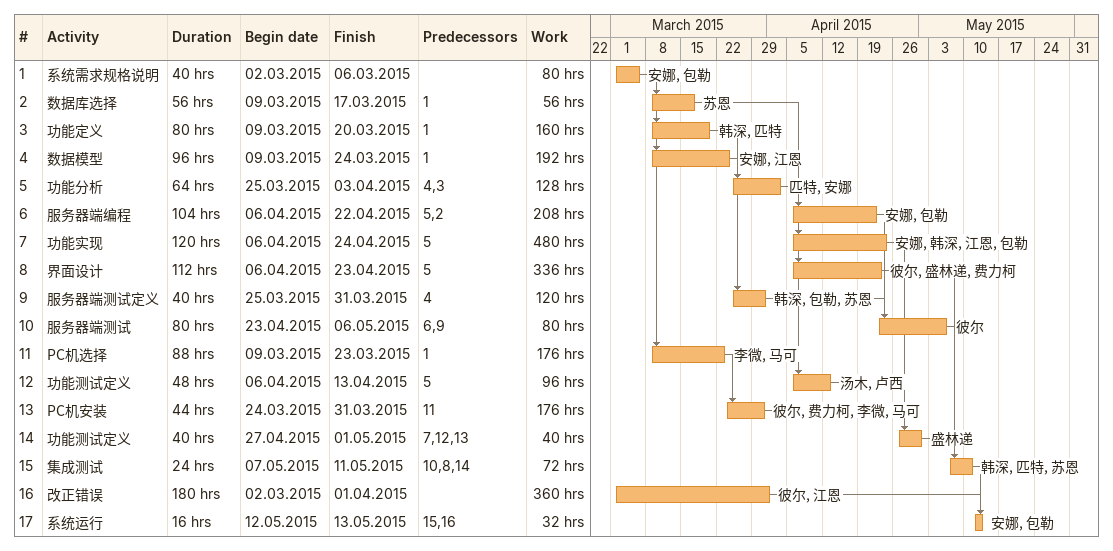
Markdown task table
| ID | Task | Duration | Start | Finish | Predecessors | Resources | Work (h) |
|---|---|---|---|---|---|---|---|
| 1 | 系统需求规格说明 | 40h | 2015-03-02 | 2015-03-06 |  | 安娜, 包勒 | 80 |
| 2 | 数据库选择 | 56h | 2015-03-09 | 2015-03-17 | 1 | 苏恩 | 56 |
| 3 | 功能定义 | 80h | 2015-03-09 | 2015-03-20 | 1 | 韩深, 匹特 | 160 |
| 4 | 数据模型 | 96h | 2015-03-09 | 2015-03-24 | 1 | 安娜, 江恩 | 192 |
| 5 | 功能分析 | 64h | 2015-03-25 | 2015-04-03 | 4, 3 | 匹特, 安娜 | 128 |
| 6 | 服务器端编程 | 104h | 2015-04-06 | 2015-04-22 | 5, 2 | 安娜, 包勒 | 208 |
| 7 | 功能实现 | 120h | 2015-04-06 | 2015-04-24 | 5 | 安娜, 韩深, 江恩, 包勒 | 480 |
| 8 | 界面设计 | 112h | 2015-04-06 | 2015-04-23 | 5 | 彼尔, 盛林递, 费力柯 | 336 |
| 9 | 服务器端测试定义 | 40h | 2015-03-25 | 2015-03-31 | 4 | 韩深, 包勒, 苏恩 | 120 |
| 10 | 服务器端测试 | 80h | 2015-04-23 | 2015-05-06 | 6, 9 | 彼尔 | 80 |
| 11 | PC机选择 | 88h | 2015-03-09 | 2015-03-23 | 1 | 李微, 马可 | 176 |
| 12 | 功能测试定义 | 48h | 2015-04-06 | 2015-04-13 | 5 | 汤木, 卢西 | 96 |
| 13 | PC机安装 | 44h | 2015-03-24 | 2015-03-31 | 11 | 彼尔, 费力柯, 李微, 马可 | 176 |
| 14 | 功能测试定义 | 40h | 2015-04-27 | 2015-05-01 | 7, 12, 13 | 盛林递 | 40 |
| 15 | 集成测试 | 24h | 2015-05-07 | 2015-05-11 | 10, 8, 14 | 韩深, 匹特, 苏恩 | 72 |
| 16 | 改正错误 | 180h | 2015-03-02 | 2015-04-01 |  | 彼尔, 江恩 | 360 |
| 17 | 系统运行 | 16h | 2015-05-12 | 2015-05-13 | 15, 16 | 安娜, 包勒 | 32 |
